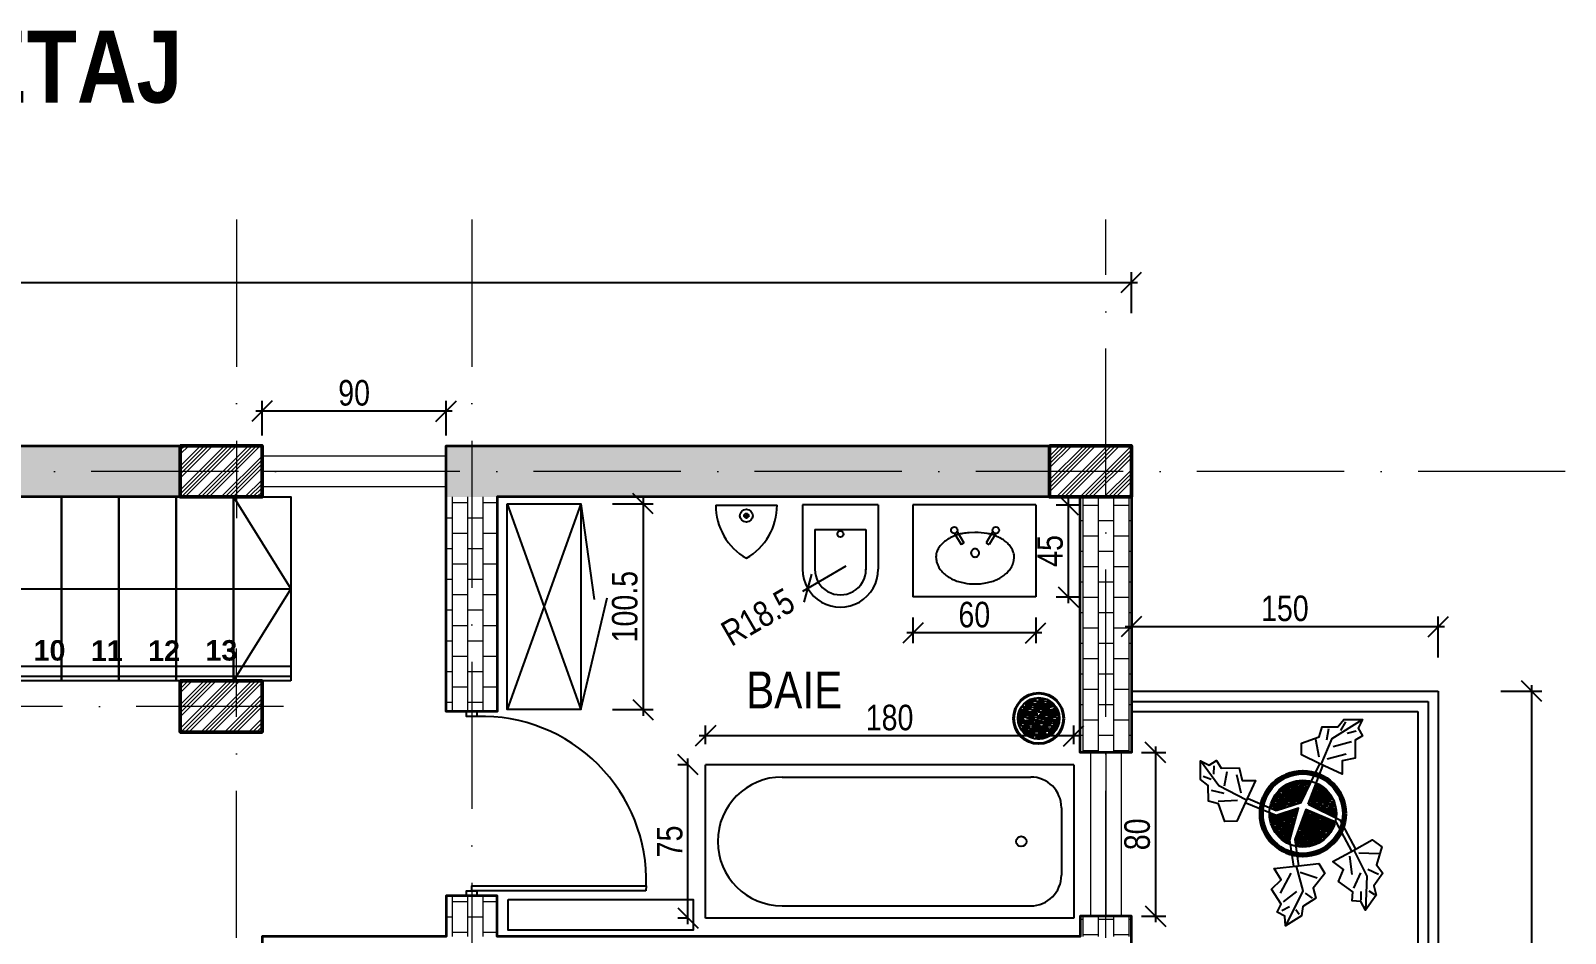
# Model space of a CAD drawing. Header units: centimetres. Extents: x 6698 to 10788, y -16856 to -14452.
# Drawn here: x 7591 to 8341, y -16313 to -15872 of the extents above; entities that cross this region are included whole.
import ezdxf

# ---------------------------------------------------------------- set-up
doc = ezdxf.new("R2010")
doc.units = ezdxf.units.CM
doc.header["$MEASUREMENT"] = 0
doc.linetypes.add('ACAD_ISO10W100', pattern=[18, 12, -3, 0, -3])
doc.layers.get('Defpoints').update_dxf_attribs({"color": 3, "lineweight": 50})
for name, color, linetype, lineweight in [('axe', 1, 'ACAD_ISO10W100', 15), ('balcon', 4, 'Continuous', 20), ('caramida', 20, 'Continuous', 35), ('cotare', 64, 'Continuous', 20), ('ferestre', 140, 'Continuous', 9), ('hasura', 252, 'Continuous', 9), ('mobilier baie', 141, 'Continuous', 25), ('mobilier birou', 181, 'Continuous', 25), ('scara', 133, 'Continuous', 25), ('stalp', 5, 'Continuous', 50), ('text', 7, 'Continuous', 30), ('usa', 23, 'Continuous', 15)]:
    doc.layers.add(name, color=color, linetype=linetype, lineweight=lineweight)
doc.layers.add('plante', color=102, linetype='Continuous')
doc.styles.add('arial dan', font='arial.ttf', dxfattribs={"width": 0.8})
doc.styles.add('arial narow', font='ARIALN.TTF')
doc.styles.get("Standard").update_dxf_attribs({"font": 'arial.ttf'})
doc.dimstyles.new('1la50', dxfattribs={"dimtxt": 12.5, "dimasz": 10, "dimexe": 5, "dimexo": 10, "dimgap": 2.5, "dimtad": 1, "dimdec": 1, "dimrnd": 0.5, "dimzin": 12, "dimdsep": 46, "dimtxsty": 'arial dan', "dimblk": 'OBLIQUE', "dimcen": 3, "dimdle": 3, "dimclrd": 256, "dimclre": 256, "dimclrt": 256, "dimadec": 0, "dimazin": 0, "dimtfac": 0.433333, "dimtdec": 1, "dimtmove": 2, "dimatfit": 2, "dimldrblk": 'OPEN30', "dimfxl": 15, "dimfxlon": 1, "dimtolj": 1, "dimtzin": 0, "dimarcsym": 0})

# ---------------------------------------------------------------- blocks, each defined once
blk = doc.blocks.new('cada')
at = {"layer": 'mobilier baie'}
for p, q in [((10292.88, -13341.79), (10292.88, -13266.79)), ((10472.88, -13266.79), (10292.88, -13266.79)), ((10472.88, -13266.79), (10472.88, -13341.79)), ((10330.38, -13272.79), (10451.88, -13272.79)), ((10466.88, -13287.79), (10466.88, -13320.79)), ((10330.38, -13335.79), (10451.88, -13335.79)), ((10472.88, -13341.79), (10292.88, -13341.79))]:
    blk.add_line(p, q, dxfattribs=at)
blk.add_circle((10447.29, -13304.29), 2.5, dxfattribs=at)
for centre, radius, start, end in [((10330.38, -13304.29), 31.5, 90, 270), ((10451.88, -13287.79), 15, 0, 90), ((10451.88, -13320.79), 15, 270, 0)]:
    blk.add_arc(centre, radius, start, end, dxfattribs=at)
blk = doc.blocks.new('usa 90cm')
at = {"layer": 'usa', "lineweight": 25}
for points in [[(0, -5.13), (-2.34, -5.13), (-2.34, 0), (0, 0)], [(-87.66, -5.13), (-90, -5.13), (-90, 0), (-87.66, 0)], [(-87.66, -87.65), (-87.66, -2.57), (-85.14, -2.57), (-85.14, -87.77)]]:
    blk.add_lwpolyline(points, close=True, dxfattribs=at)
blk.add_arc((-82.81, -7.42), 80.51, 268.34574, 1.62651, dxfattribs=at)
blk = doc.blocks.new('wc')
at = {"layer": 'mobilier baie'}
for p, q in [((11423.4, -13271.86), (11386.4, -13271.86)), ((11386.4, -13271.86), (11386.4, -13303.36)), ((11423.4, -13271.86), (11423.4, -13303.36)), ((11392.4, -13283.86), (11392.4, -13303.37)), ((11392.4, -13283.86), (11417.4, -13283.86)), ((11417.4, -13283.86), (11417.4, -13303.55))]:
    blk.add_line(p, q, dxfattribs=at)
blk.add_circle((11404.9, -13286.11), 1.5, dxfattribs=at)
for radius in [18.5, 12.5]:
    blk.add_arc((11404.9, -13303.36), radius, 180, 0.00411, dxfattribs=at)
blk = doc.blocks.new('pisoar1')
blk.add_line((0, -15), (0, 15))
for centre, start, end in [((0, -15), 30, 90), ((0, 15), 270, 330)]:
    blk.add_arc(centre, 30, start, end)
blk = doc.blocks.new('pisoar')
at = {"layer": 'mobilier baie'}
for p, q in [((10641.91, -13246.17), (10643.91, -13246.17)), ((10642.91, -13247.17), (10642.91, -13245.17))]:
    blk.add_line(p, q, dxfattribs=at)
for radius in [3.13, 1.13]:
    blk.add_circle((10642.91, -13246.17), radius, dxfattribs=at)
at = {"layer": 'mobilier baie', "linetype": 'Continuous'}
blk.add_blockref('pisoar1', (10637.75, -13246.17), dxfattribs=at)
blk = doc.blocks.new('dulap baie')
at = {"layer": 'mobilier baie'}
for p, q in [((10196.02, -13139.15), (10232.02, -13239.82)), ((10232.02, -13139.15), (10196.02, -13239.82)), ((10232.02, -13139.15), (10238.39, -13186.02)), ((10232.02, -13239.82), (10244.84, -13185.17))]:
    blk.add_line(p, q, dxfattribs=at)
blk.add_lwpolyline([(10196.02, -13139.15), (10232.02, -13139.15), (10232.02, -13239.82), (10196.02, -13239.82)], close=True, dxfattribs=at)
blk = doc.blocks.new('chiuveta')
at = {"layer": 'mobilier baie'}
for p, q in [((8282.2, -16268.97), (8222.2, -16268.97)), ((8222.2, -16268.97), (8222.2, -16313.97)), ((8282.2, -16268.97), (8282.2, -16313.97)), ((8242.48, -16282.88), (8245.72, -16288.36)), ((8242.48, -16282.88), (8245.72, -16288.36)), ((8243.83, -16282.03), (8247.09, -16287.55)), ((8243.83, -16282.03), (8247.09, -16287.55)), ((8261.3, -16282.03), (8258.04, -16287.55)), ((8261.3, -16282.03), (8258.04, -16287.55)), ((8262.66, -16282.88), (8259.42, -16288.36)), ((8262.66, -16282.88), (8259.42, -16288.36)), ((8247.09, -16287.55), (8245.72, -16288.36)), ((8247.09, -16287.55), (8245.72, -16288.36)), ((8258.04, -16287.55), (8259.42, -16288.36)), ((8258.04, -16287.55), (8259.42, -16288.36)), ((8282.2, -16313.97), (8222.2, -16313.97))]:
    blk.add_line(p, q, dxfattribs=at)
for points in [[(8257.87, -16307.11, 0.02503), (8260.73, -16306.39, 0.032621), (8263.49, -16305.35, 0.040035), (8265.66, -16304.14, 0.035303), (8267.61, -16302.64, 0.038321), (8269.2, -16300.98, 0.054379), (8270.51, -16298.99, 0.054586), (8271.36, -16296.77, 0.060889), (8271.68, -16294.39, 0.075785), (8271.38, -16292.3, 0.060002), (8270.57, -16290.45, 0.046948), (8269.17, -16288.51, 0.043635), (8267.45, -16286.86, 0.038584), (8265.29, -16285.38, 0.028735), (8262.99, -16284.22, 0.031893), (8260.77, -16283.43, 0.027941), (8258.5, -16282.91, 0.042673), (8252.53, -16282.41), (8249.63, -16282.53, 0.021447), (8246.64, -16282.91, 0.027941), (8244.37, -16283.43, 0.031893), (8242.15, -16284.22, 0.028735), (8239.85, -16285.38, 0.038584), (8237.68, -16286.86, 0.043635), (8235.96, -16288.51, 0.046948), (8234.56, -16290.45, 0.060002), (8233.76, -16292.3, 0.075785), (8233.46, -16294.39, 0.060889), (8233.78, -16296.77, 0.054586), (8234.63, -16298.99, 0.054379), (8235.93, -16300.98, 0.038321), (8237.53, -16302.64, 0.035303), (8239.48, -16304.14, 0.040035), (8241.65, -16305.35, 0.032621), (8244.41, -16306.39, 0.024635), (8247.22, -16307.1, 0.053768), (8252.62, -16307.59), (8255.27, -16307.48)], [(8257.87, -16307.11, 0.02503), (8260.73, -16306.39, 0.032621), (8263.49, -16305.35, 0.040035), (8265.66, -16304.14, 0.035303), (8267.61, -16302.64, 0.038321), (8269.2, -16300.98, 0.054379), (8270.51, -16298.99, 0.054586), (8271.36, -16296.77, 0.060889), (8271.68, -16294.39, 0.075785), (8271.38, -16292.3, 0.060002), (8270.57, -16290.45, 0.046948), (8269.17, -16288.51, 0.043635), (8267.45, -16286.86, 0.038584), (8265.29, -16285.38, 0.028735), (8262.99, -16284.22, 0.031893), (8260.77, -16283.43, 0.027941), (8258.5, -16282.91, 0.042673), (8252.53, -16282.41), (8249.63, -16282.53, 0.021447), (8246.64, -16282.91, 0.027941), (8244.37, -16283.43, 0.031893), (8242.15, -16284.22, 0.028735), (8239.85, -16285.38, 0.038584), (8237.68, -16286.86, 0.043635), (8235.96, -16288.51, 0.046948), (8234.56, -16290.45, 0.060002), (8233.76, -16292.3, 0.075785), (8233.46, -16294.39, 0.060889), (8233.78, -16296.77, 0.054586), (8234.63, -16298.99, 0.054379), (8235.93, -16300.98, 0.038321), (8237.53, -16302.64, 0.035303), (8239.48, -16304.14, 0.040035), (8241.65, -16305.35, 0.032621), (8244.41, -16306.39, 0.024635), (8247.22, -16307.1, 0.053768), (8252.62, -16307.59), (8255.27, -16307.48)], [(8252.57, -16294.45, 0.414221), (8254.57, -16292.45, 0.414221), (8252.57, -16290.45, 0.414221), (8250.57, -16292.45, 0.414221)], [(8252.57, -16294.45, 0.414221), (8254.57, -16292.45, 0.414221), (8252.57, -16290.45, 0.414221), (8250.57, -16292.45, 0.414221)]]:
    blk.add_lwpolyline(points, format="xyb", close=True, dxfattribs=at)
for centre in [(8242.42, -16281.28), (8242.42, -16281.28), (8262.72, -16281.28), (8262.72, -16281.28)]:
    blk.add_circle(centre, 1.6, dxfattribs=at)
blk = doc.blocks.new('_Oblique')
at = {"color": 0, "linetype": 'ByBlock', "lineweight": -2}
blk.add_line((-0.5, -0.5), (0.5, 0.5), dxfattribs=at)
blk = doc.blocks.new('*D1444')
at = {"layer": 'cotare', "lineweight": -2, "transparency": 16777216}
for p, q in [((6849.06, -16010.15), (6849.06, -15990.15)), ((8129.06, -16010.15), (8129.06, -15990.15)), ((6846.06, -15995.15), (8132.06, -15995.15))]:
    blk.add_line(p, q, dxfattribs=at)
at = {"layer": 'Defpoints', "color": 0, "transparency": 16777216}
for p in [(8129.06, -15995.15), (6849.06, -16075.05), (8129.06, -16075.05)]:
    blk.add_point(p, dxfattribs=at)
at = {"layer": 'cotare', "lineweight": -2, "transparency": 16777216, "xscale": 10, "yscale": 10, "zscale": 10, "rotation": 180}
blk.add_blockref('_Oblique', (6849.06, -15995.15), dxfattribs=at)
at = {"layer": 'cotare', "lineweight": -2, "transparency": 16777216, "xscale": 10, "yscale": 10, "zscale": 10}
blk.add_blockref('_Oblique', (8129.06, -15995.15), dxfattribs=at)
at = {"layer": 'cotare', "transparency": 16777216, "insert": (7489.06, -15986.27), "char_height": 12.5, "attachment_point": 5, "style": 'arial dan'}
blk.add_mtext('\\A1;1280', dxfattribs=at)
blk = doc.blocks.new('_Open30')
at = {"color": 0, "linetype": 'ByBlock', "lineweight": -2}
for p, q in [((-1, 0.268), (0, 0)), ((0, 0), (-1, -0.268)), ((0, 0), (-1, 0))]:
    blk.add_line(p, q, dxfattribs=at)
blk = doc.blocks.new('ficus')
at = {"layer": 'hasura'}
h = blk.add_hatch(dxfattribs=at)
h.set_pattern_fill('AR-RROOF', color=256)
h.set_pattern_definition([(0, (-8727.9645, 17277.4161), (2.2, 1), [15, -2, 5, -1]), (0, (-8726.6345, 17277.9161), (-1, 1.33), [3, -0.33, 6, -0.75]), (0, (-8727.4645, 17278.2661), (5.2, 0.67), [8, -1.4, 4, -1])])
h.paths.add_polyline_path([(23.1, -7.6, 0.032479), (23.2, -4.6, 0.297669), (9.3, 16.7), (3.6, 2)])
h.paths.add_polyline_path([(22.5, -10.3), (2, -1.8), (-5.5, -22.5), (-4.8, -27.4, 0.40233)])
h.paths.add_polyline_path([(-1.1, 3.1), (5.9, 17.9, 0.438118), (-23, -0.5), (-18.5, -2.3)])
h.paths.add_polyline_path([(-3, -0.7), (-18.7, -5.8), (-23.3, -3.9, 0.007365), (-23.3, -4.6, 0.307463), (-8.6, -26.2), (-9.1, -23)])
at = {"layer": 'plante'}
for p, q in [((-71.4, 32.1), (-71.4, 32.2)), ((-61.9, 23), (-61.7, 28.6)), ((-54.6, 14.8), (-52.8, 24.8)), ((-43, 9.6), (-45.9, 22.5)), ((3.6, 2), (14, 28.8)), ((14, 28.8), (14.2, 29.1)), ((-63.8, 19.2), (-69.4, 21.3)), ((-54.8, 9.4), (-63.6, 11.5)), ((-45.5, 4.6), (-59, 3.8)), ((-38.2, 5.9), (-38.6, 6.1)), ((-18.5, -2.3), (-1.1, 3.1)), ((35.5, -30), (35.5, -30)), ((-4.6, -41.1), (-4.6, -41.1)), ((-8.3, -46.1), (-15.7, -60.1)), ((-2, -45.3), (10, -49.3)), ((-4.5, -58.8), (-13.7, -66.1)), ((1.5, -60.1), (6.5, -63.6)), ((-9.3, -69.6), (-14.7, -72.4)), ((-4.9, -71.3), (-2.6, -74.6)), ((43.5, -71.8), (43.5, -71.9)), ((-12, -82.8), (-12, -82.8))]:
    blk.add_line(p, q, dxfattribs=at)
for points in [[(11.8, 30.2), (-0.9, 36.3), (-0.9, 44.6), (11.4, 48.8), (13.5, 55.8), (24.3, 55.8), (28.5, 61), (41.6, 61), (38.5, 54.9), (41.6, 49.7), (36.3, 46.5), (36.3, 34), (27.3, 32.1), (27.3, 22.8), (11.8, 30.2)], [(12.8, 29.6), (20.4, 47.7), (41.6, 60.9)], [(17.8, 54.4), (16.5, 46.5)], [(26.5, 53.3), (29.9, 59.4)], [(11.4, 34.8), (9, 47.1)], [(21.1, 42.1), (33.9, 45.6)], [(37, 52.9), (30.9, 51.2)], [(-40.1, 2.9), (-45.9, -9.9), (-54.3, -10.1), (-58.7, 2.2), (-65.7, 4.2), (-65.9, 15), (-71.2, 19.1), (-71.4, 32.2), (-65.3, 29.1), (-60.1, 32.4), (-56.8, 27.1), (-44.3, 27.4), (-42.2, 18.4), (-33, 18.6), (-40.1, 2.9)], [(-39.3, 4.7), (-58.6, 14.7), (-71.4, 32.1)], [(30.1, 36.8), (16.9, 33.3)], [(-1.1, 3.1), (11.8, 30.2)], [(-6.3, -41.3), (-9.1, -23), (-3, -0.7), (-18.7, -5.8), (-40.1, 2.9)], [(-38.2, 5.9), (-18.5, -2.3)], [(3.6, 2), (25.7, -8.9), (36.7, -29.3)], [(34.2, -30.7), (23.4, -10.7), (2, -1.8), (-5.5, -22.5), (-3, -40.9)], [(36, -29.7), (48.3, -22.9), (55.1, -27.8), (51.3, -40.3), (55.7, -46.1), (49.4, -54.8), (51.1, -61.3), (43.5, -71.9), (40.4, -65.8), (34.3, -65.3), (34.8, -59.1), (24.7, -51.8), (28.4, -43.4), (20.9, -37.9), (36, -29.7)], [(35.5, -30), (44.6, -48.2), (43.5, -71.8)], [(-3, -40.9), (11, -39.3), (15.4, -46.4), (7.1, -56.5), (9.1, -63.5), (-0.1, -69.3), (-0.9, -75.9), (-12, -82.8), (-12.6, -76), (-18, -73.2), (-15.2, -67.7), (-21.8, -57.1), (-15.2, -50.7), (-20.1, -42.9), (-3, -40.9)], [(-4.6, -41.1), (0, -58.4), (-12, -82.8)], [(32.5, -34.3), (34.2, -47)], [(52.9, -32.6), (39, -32.2)], [(35.4, -56.5), (40.4, -45.9)], [(45.2, -43.3), (52.6, -46.8)], [(40.4, -58.8), (40.4, -64.9)], [(50.2, -61.1), (46.2, -58.5)]]:
    blk.add_lwpolyline(points, dxfattribs=at)
for radius in [28.9, 23.3]:
    blk.add_circle((0, -4.6), radius, dxfattribs=at)
at = {"layer": 'plante', "lineweight": 70}
blk.add_circle((0, -4.6), 28.9, dxfattribs=at)
blk = doc.blocks.new('cos gunoi')
at = {"layer": 'hasura', "transparency": 33554623}
h = blk.add_hatch(dxfattribs=at)
h.set_pattern_fill('AR-RROOF', color=256)
h.set_pattern_definition([(0, (-6934.0968, 17507.0821), (2.2, 1), [15, -2, 5, -1]), (0, (-6932.7668, 17507.582), (-1, 1.33), [3, -0.33, 6, -0.75]), (0, (-6933.59676, 17507.93206), (5.2, 0.67), [8, -1.4, 4, -1])])
h.paths.add_polyline_path([(10.18, 0, 1), (-10.18, 0, 1)])
at = {"layer": 'mobilier baie', "lineweight": 40}
blk.add_circle((0, 0), 12.29, dxfattribs=at)
at = {"layer": 'mobilier baie'}
blk.add_circle((0, 0), 10.18, dxfattribs=at)
blk = doc.blocks.new('fereastra baie')
at = {"layer": 'ferestre'}
for p, q in [((-7.5, 0), (-7.5, -80)), ((-7.5, 0), (7.5, 0)), ((0, 0), (0, -80)), ((7.5, 0), (7.5, -80)), ((-7.5, -80), (7.5, -80))]:
    blk.add_line(p, q, dxfattribs=at)
blk = doc.blocks.new('fereastra hol etaj 1')
at = {"layer": 'ferestre'}
for p, q in [((7826.99, -17127.26), (7736.99, -17127.26)), ((7736.99, -17127.26), (7736.99, -17142.26)), ((7826.99, -17127.26), (7826.99, -17142.26)), ((7826.99, -17134.76), (7736.99, -17134.76)), ((7826.99, -17142.26), (7736.99, -17142.26))]:
    blk.add_line(p, q, dxfattribs=at)
blk = doc.blocks.new('scara cu balustrada')
at = {"layer": 'scara'}
for points in [[(28, -90), (0, -90), (0, 0), (28, 0), (28, -90)], [(56, -90), (28, -90), (28, 0), (56, 0), (56, -90)], [(84, -90), (56, -90), (56, 0), (84, 0), (84, -90)], [(336, 0), (364, -45), (336, -90)], [(112, -90), (84, -90), (84, 0), (112, 0), (112, -90)], [(140, -90), (112, -90), (112, 0), (140, 0), (140, -90)], [(168, -90), (140, -90), (140, 0), (168, 0), (168, -90)], [(196, -90), (168, -90), (168, 0), (196, 0), (196, -90)], [(224, -90), (196, -90), (196, 0), (224, 0), (224, -90)], [(252, -90), (224, -90), (224, 0), (252, 0), (252, -90)], [(280, -90), (252, -90), (252, 0), (280, 0), (280, -90)], [(308, -90), (280, -90), (280, 0), (308, 0), (308, -90)], [(336, -90), (308, -90), (308, 0), (336, 0), (336, -90)], [(364, -90), (336, -90), (336, 0), (364, 0), (364, -90)], [(0, -45), (364, -45)], [(364, -82.96), (-5.53, -82.96), (-5.53, -87.59), (364, -87.59)]]:
    blk.add_lwpolyline(points, dxfattribs=at)
blk.add_circle((0, -45), 7.81, dxfattribs=at)
blk = doc.blocks.new('stalp beton')
at = {"layer": 'hasura'}
h = blk.add_hatch(dxfattribs=at)
h.set_pattern_fill('ANSI34', color=256, scale=11)
h.set_pattern_definition([(45, (-9421.124, 13347.162), (-5.833631, 5.833631), []), (45, (-9419.179, 13347.162), (-5.833631, 5.833631), []), (45, (-9417.235, 13347.162), (-5.833631, 5.833631), []), (45, (-9415.29, 13347.162), (-5.833631, 5.833631), [])])
h.paths.add_polyline_path([(40, 0), (0, 0), (0, -25), (40, -25)])
at = {"layer": 'stalp'}
blk.add_lwpolyline([(0, 0), (40, 0), (40, -25), (0, -25)], close=True, dxfattribs=at)
blk = doc.blocks.new('*D1554')
at = {"layer": 'cotare', "lineweight": -2, "transparency": 16777216}
for p, q in [((7704.06, -16070.05), (7704.06, -16053.1)), ((7794.06, -16070.05), (7794.06, -16053.1)), ((7797.06, -16058.1), (7701.06, -16058.1))]:
    blk.add_line(p, q, dxfattribs=at)
at = {"layer": 'Defpoints', "color": 0, "transparency": 16777216}
for p in [(7704.06, -16058.1), (7704.06, -16080.05), (7794.06, -16080.05)]:
    blk.add_point(p, dxfattribs=at)
at = {"layer": 'cotare', "lineweight": -2, "transparency": 16777216, "xscale": 10, "yscale": 10, "zscale": 10, "rotation": 180}
blk.add_blockref('_Oblique', (7704.06, -16058.1), dxfattribs=at)
at = {"layer": 'cotare', "lineweight": -2, "transparency": 16777216, "xscale": 10, "yscale": 10, "zscale": 10}
blk.add_blockref('_Oblique', (7794.06, -16058.1), dxfattribs=at)
at = {"layer": 'cotare', "transparency": 16777216, "insert": (7749.06, -16049.21), "char_height": 12.5, "attachment_point": 5, "style": 'arial dan'}
blk.add_mtext('\\A1;90', dxfattribs=at)
blk = doc.blocks.new('*D1555')
at = {"layer": 'cotare', "lineweight": -2, "transparency": 16777216}
for p, q in [((8134.06, -16225.05), (8145.8, -16225.05)), ((8140.8, -16222.05), (8140.8, -16308.05)), ((8134.06, -16305.05), (8145.8, -16305.05))]:
    blk.add_line(p, q, dxfattribs=at)
at = {"layer": 'Defpoints', "color": 0, "transparency": 16777216}
for p in [(8124.06, -16225.05), (8124.06, -16305.05), (8140.8, -16305.05)]:
    blk.add_point(p, dxfattribs=at)
at = {"layer": 'cotare', "lineweight": -2, "transparency": 16777216, "xscale": 10, "yscale": 10, "zscale": 10}
for p, rotation in [((8140.8, -16225.05), 90), ((8140.8, -16305.05), 270)]:
    blk.add_blockref('_Oblique', p, dxfattribs=dict(at, rotation=rotation))
at = {"layer": 'cotare', "transparency": 16777216, "insert": (8131.91, -16265.05), "char_height": 12.5, "attachment_point": 5, "rotation": 90, "style": 'arial dan'}
blk.add_mtext('\\A1;80', dxfattribs=at)
blk = doc.blocks.new('*D1556')
at = {"layer": 'cotare', "lineweight": -2, "transparency": 16777216}
for p, q in [((7920.82, -16221.01), (7920.82, -16211.88)), ((8100.82, -16221.01), (8100.82, -16211.88)), ((8103.82, -16216.88), (7917.82, -16216.88))]:
    blk.add_line(p, q, dxfattribs=at)
at = {"layer": 'Defpoints', "color": 0, "transparency": 16777216}
for p in [(7920.82, -16216.88), (7920.82, -16231.01), (8100.82, -16231.01)]:
    blk.add_point(p, dxfattribs=at)
at = {"layer": 'cotare', "lineweight": -2, "transparency": 16777216, "xscale": 10, "yscale": 10, "zscale": 10, "rotation": 180}
blk.add_blockref('_Oblique', (7920.82, -16216.88), dxfattribs=at)
at = {"layer": 'cotare', "lineweight": -2, "transparency": 16777216, "xscale": 10, "yscale": 10, "zscale": 10}
blk.add_blockref('_Oblique', (8100.82, -16216.88), dxfattribs=at)
at = {"layer": 'cotare', "transparency": 16777216, "insert": (8010.82, -16208), "char_height": 12.5, "attachment_point": 5, "style": 'arial dan'}
blk.add_mtext('\\A1;180', dxfattribs=at)
blk = doc.blocks.new('*D1557')
at = {"layer": 'cotare', "lineweight": -2, "transparency": 16777216}
for p, q in [((7912.25, -16231.01), (7907.25, -16231.01)), ((7912.25, -16309.01), (7912.25, -16228.01)), ((7912.25, -16306.01), (7907.25, -16306.01))]:
    blk.add_line(p, q, dxfattribs=at)
at = {"layer": 'Defpoints', "color": 0, "transparency": 16777216}
for p in [(7912.25, -16231.01), (7920.82, -16231.01), (7920.82, -16306.01)]:
    blk.add_point(p, dxfattribs=at)
at = {"layer": 'cotare', "lineweight": -2, "transparency": 16777216, "xscale": 10, "yscale": 10, "zscale": 10}
for p, rotation in [((7912.25, -16231.01), 90), ((7912.25, -16306.01), 270)]:
    blk.add_blockref('_Oblique', p, dxfattribs=dict(at, rotation=rotation))
at = {"layer": 'cotare', "transparency": 16777216, "insert": (7903.39, -16268.51), "char_height": 12.5, "attachment_point": 5, "rotation": 90, "style": 'arial dan'}
blk.add_mtext('\\A1;75', dxfattribs=at)
blk = doc.blocks.new('*D1558')
at = {"layer": 'cotare', "lineweight": -2, "transparency": 16777216}
for p, q in [((8022.25, -16158.96), (8022.25, -16171.55)), ((8082.25, -16158.96), (8082.25, -16171.55)), ((8085.25, -16166.55), (8019.25, -16166.55))]:
    blk.add_line(p, q, dxfattribs=at)
at = {"layer": 'Defpoints', "color": 0, "transparency": 16777216}
for p in [(8022.25, -16148.96), (8082.25, -16148.96), (8022.25, -16166.55)]:
    blk.add_point(p, dxfattribs=at)
at = {"layer": 'cotare', "lineweight": -2, "transparency": 16777216, "xscale": 10, "yscale": 10, "zscale": 10}
for p, rotation in [((8022.25, -16166.55), 179.9999803974443), ((8082.25, -16166.55), 359.9999803974443)]:
    blk.add_blockref('_Oblique', p, dxfattribs=dict(at, rotation=rotation))
at = {"layer": 'cotare', "transparency": 16777216, "insert": (8052.25, -16157.66), "char_height": 12.5, "attachment_point": 5, "rotation": 359.99998, "style": 'arial dan'}
blk.add_mtext('\\A1;60', dxfattribs=at)
blk = doc.blocks.new('*D1559')
at = {"layer": 'cotare', "lineweight": -2, "transparency": 16777216}
for p, q in [((8092.25, -16103.96), (8103.19, -16103.96)), ((8098.19, -16100.96), (8098.19, -16151.96)), ((8092.25, -16148.96), (8103.19, -16148.96))]:
    blk.add_line(p, q, dxfattribs=at)
at = {"layer": 'Defpoints', "color": 0, "transparency": 16777216}
for p in [(8082.25, -16103.96), (8082.25, -16148.96), (8098.19, -16148.96)]:
    blk.add_point(p, dxfattribs=at)
at = {"layer": 'cotare', "lineweight": -2, "transparency": 16777216, "xscale": 10, "yscale": 10, "zscale": 10}
for p, rotation in [((8098.19, -16103.96), 90), ((8098.19, -16148.96), 270)]:
    blk.add_blockref('_Oblique', p, dxfattribs=dict(at, rotation=rotation))
at = {"layer": 'cotare', "transparency": 16777216, "insert": (8089.33, -16126.46), "char_height": 12.5, "attachment_point": 5, "rotation": 90, "style": 'arial dan'}
blk.add_mtext('\\A1;45', dxfattribs=at)
blk = doc.blocks.new('*D1560')
at = {"layer": 'cotare', "lineweight": -2, "transparency": 16777216}
blk.add_line((7989.39, -16133.93), (7968.19, -16146.22), dxfattribs=at)
at = {"layer": 'Defpoints', "color": 0, "transparency": 16777216}
for p in [(7986.79, -16135.44), (7970.78, -16144.71)]:
    blk.add_point(p, dxfattribs=at)
at = {"layer": 'cotare', "lineweight": -2, "transparency": 16777216, "xscale": 10, "yscale": 10, "zscale": 10, "rotation": 210.0869689815785}
blk.add_blockref('_Oblique', (7970.78, -16144.71), dxfattribs=at)
at = {"layer": 'cotare', "transparency": 16777216, "insert": (7946.47, -16158.8), "char_height": 12.5, "attachment_point": 5, "rotation": 30.08697, "style": 'arial dan'}
blk.add_mtext('\\A1;R18.5', dxfattribs=at)
blk = doc.blocks.new('*D1561')
at = {"layer": 'cotare', "lineweight": -2, "transparency": 16777216}
for p, q in [((7875.3, -16103.38), (7895.3, -16103.38)), ((7890.3, -16100.38), (7890.3, -16207.05)), ((7875.3, -16204.05), (7895.3, -16204.05))]:
    blk.add_line(p, q, dxfattribs=at)
at = {"layer": 'Defpoints', "color": 0, "transparency": 16777216}
for p in [(7859.96, -16103.38), (7859.96, -16204.05), (7890.3, -16204.05)]:
    blk.add_point(p, dxfattribs=at)
at = {"layer": 'cotare', "lineweight": -2, "transparency": 16777216, "xscale": 10, "yscale": 10, "zscale": 10}
for p, rotation in [((7890.3, -16103.38), 90), ((7890.3, -16204.05), 270)]:
    blk.add_blockref('_Oblique', p, dxfattribs=dict(at, rotation=rotation))
at = {"layer": 'cotare', "transparency": 16777216, "insert": (7881.42, -16153.71), "char_height": 12.5, "attachment_point": 5, "rotation": 90, "style": 'arial dan'}
blk.add_mtext('\\A1;100.5', dxfattribs=at)
blk = doc.blocks.new('*D1570')
at = {"layer": 'cotare', "lineweight": -2, "transparency": 16777216}
for p, q in [((8309.68, -16195.05), (8329.68, -16195.05)), ((8324.68, -16192.05), (8324.68, -16598.05)), ((8309.68, -16595.05), (8329.68, -16595.05))]:
    blk.add_line(p, q, dxfattribs=at)
at = {"layer": 'Defpoints', "color": 0, "transparency": 16777216}
for p in [(8279.06, -16195.05), (8279.06, -16595.05), (8324.68, -16595.05)]:
    blk.add_point(p, dxfattribs=at)
at = {"layer": 'cotare', "lineweight": -2, "transparency": 16777216, "xscale": 10, "yscale": 10, "zscale": 10}
for p, rotation in [((8324.68, -16195.05), 90), ((8324.68, -16595.05), 270)]:
    blk.add_blockref('_Oblique', p, dxfattribs=dict(at, rotation=rotation))
at = {"layer": 'cotare', "transparency": 16777216, "insert": (8315.8, -16395.05), "char_height": 12.5, "attachment_point": 5, "rotation": 90, "style": 'arial dan'}
blk.add_mtext('\\A1;400', dxfattribs=at)
blk = doc.blocks.new('*D1571')
at = {"layer": 'cotare', "lineweight": -2, "transparency": 16777216}
for p, q in [((8129.06, -16178.49), (8129.06, -16158.49)), ((8279.06, -16178.49), (8279.06, -16158.49)), ((8126.06, -16163.49), (8282.06, -16163.49))]:
    blk.add_line(p, q, dxfattribs=at)
at = {"layer": 'Defpoints', "color": 0, "transparency": 16777216}
for p in [(8279.06, -16163.49), (8129.06, -16195.05), (8279.06, -16195.05)]:
    blk.add_point(p, dxfattribs=at)
at = {"layer": 'cotare', "lineweight": -2, "transparency": 16777216, "xscale": 10, "yscale": 10, "zscale": 10, "rotation": 180}
blk.add_blockref('_Oblique', (8129.06, -16163.49), dxfattribs=at)
at = {"layer": 'cotare', "lineweight": -2, "transparency": 16777216, "xscale": 10, "yscale": 10, "zscale": 10}
blk.add_blockref('_Oblique', (8279.06, -16163.49), dxfattribs=at)
at = {"layer": 'cotare', "transparency": 16777216, "insert": (8204.06, -16154.6), "char_height": 12.5, "attachment_point": 5, "style": 'arial dan'}
blk.add_mtext('\\A1;150', dxfattribs=at)

msp = doc.modelspace()

# ---------------------------------------------------------------- hatches: boundary and pattern name
at = {"layer": 'hasura'}
h = msp.add_hatch(dxfattribs=at)
h.set_pattern_fill('BRICK', color=256, scale=30)
h.set_pattern_definition([(0, (-2372.063, -2964.2235), (0, 7.5), []), (90, (-2372.063, -2964.223), (-15, 9e-16), [7.5, -7.5]), (90, (-2364.563, -2964.223), (-15, 9e-16), [-7.5, 7.5])])
h.paths.add_polyline_path([(7664.06, -16075.05), (7549.06, -16075.05), (7549.06, -16087.55), (7664.06, -16087.55)])
h.paths.add_polyline_path([(7664.06, -16087.55), (7549.06, -16087.55), (7549.06, -16095.05), (7549.06, -16100.05), (7664.06, -16100.05)])
h.paths.add_polyline_path([(7806.56, -16075.05), (7794.06, -16075.05), (7794.06, -16087.55), (7806.56, -16087.55)])
h.paths.add_polyline_path([(7806.56, -16087.55), (7794.06, -16087.55), (7794.06, -16100.05), (7806.56, -16100.05)])
h.paths.add_polyline_path([(8089.06, -16075.05), (7806.56, -16075.05), (7806.56, -16087.55), (8089.06, -16087.55)])
h.paths.add_polyline_path([(8089.06, -16087.55), (7806.56, -16087.55), (7806.56, -16100.05), (7819.06, -16100.05), (8089.06, -16100.05)])
h.paths.add_polyline_path([(7001.22, -16075.05), (6889.06, -16075.05), (6889.06, -16087.55), (7001.22, -16086.3)])
h.paths.add_polyline_path([(7001.22, -16087.55), (6889.06, -16087.55), (6889.06, -16100.05), (7001.22, -16100.05)])
h.paths.add_polyline_path([(7001.22, -16075.05), (7001.22, -16086.3)], flags=17)
h.paths.add_polyline_path([(7001.22, -16087.55), (7001.22, -16100.05), (7424.06, -16100.05), (7001.22, -16100.05)])
h = msp.add_hatch(dxfattribs=at)
h.set_pattern_fill('BRICK', color=256, scale=30, angle=90)
h.set_pattern_definition([(90, (-32.9264, 89.49), (-7.5, 5e-16), []), (180, (-32.926, 89.49), (-2e-15, -15), [7.5, -7.5]), (180, (-32.926, 96.99), (-2e-15, -15), [-7.5, 7.5])])
h.paths.add_polyline_path([(7806.56, -16295.05), (7804, -16295.05), (7794.06, -16295.05), (7794.06, -16315.05), (7806.56, -16315.05)])
h.paths.add_polyline_path([(7819.06, -16295.05), (7806.56, -16295.05), (7806.56, -16315.05), (7819.06, -16315.05)])
h.paths.add_polyline_path([(7806.56, -16100.05), (7794.06, -16100.05), (7794.06, -16205.05), (7806.56, -16205.05)])
h.paths.add_polyline_path([(7819.06, -16100.05), (7806.56, -16100.05), (7806.56, -16205.05), (7809.13, -16205.05), (7819.06, -16205.05)])
h = msp.add_hatch(dxfattribs=at)
h.set_pattern_fill('BRICK', color=256, scale=30, angle=90)
h.set_pattern_definition([(90, (-2372.063, -2964.2235), (-7.5, 5e-16), []), (180, (-2372.063, -2964.223), (-2e-15, -15), [7.5, -7.5]), (180, (-2372.063, -2956.723), (-2e-15, -15), [-7.5, 7.5])])
h.paths.add_polyline_path([(8129.06, -16560.05), (8116.56, -16560.05), (8116.56, -16630.05), (8129.06, -16630.05)])
h.paths.add_polyline_path([(8116.56, -16560.05), (8109.06, -16560.05), (8104.06, -16560.05), (8104.06, -16630.05), (8116.56, -16630.05)])
h.paths.add_polyline_path([(8129.06, -16355.05), (8116.56, -16355.05), (8116.56, -16400.05), (8124.06, -16400.05), (8129.06, -16400.05)])
h.paths.add_polyline_path([(8116.56, -16355.05), (8104.06, -16355.05), (8104.06, -16400.05), (8116.56, -16400.05)])
h.paths.add_polyline_path([(8116.56, -16305.05), (8109.06, -16305.05), (8104.06, -16305.05), (8104.06, -16315.05), (8116.56, -16315.05)])
h.paths.add_polyline_path([(8129.06, -16305.05), (8116.56, -16305.05), (8116.56, -16315.05), (8129.06, -16315.05)])
h.paths.add_polyline_path([(8116.56, -16100.05), (8104.06, -16100.05), (8104.06, -16225.05), (8116.56, -16225.05)])
h.paths.add_polyline_path([(8129.06, -16100.05), (8116.56, -16100.05), (8116.56, -16225.05), (8124.06, -16225.05), (8129.06, -16225.05)])

# ---------------------------------------------------------------- linework, layer by layer
at = {"layer": 'axe', "linetype": 'ACAD_ISO10W100', "ltscale": 6}
for points in [[(7691.56, -15964.43), (7691.56, -16110.44)], [(7806.56, -15964.43), (7806.56, -16429.19)], [(8116.56, -16856.2), (8116.56, -15964.43)], [(8341.16, -16087.55), (6698.47, -16087.55)], [(7691.56, -16856.2), (7691.56, -16174.15)], [(7714.55, -16202.55), (6698.47, -16202.55)]]:
    msp.add_lwpolyline(points, dxfattribs=at)
at = {"layer": 'balcon', "lineweight": 25}
for p, q in [((8129.06, -16195.05), (8279.06, -16195.05)), ((8279.06, -16195.05), (8279.06, -16595.05)), ((8129.06, -16200.05), (8274.06, -16200.05)), ((8274.06, -16200.05), (8274.06, -16590.05)), ((8129.06, -16205.05), (8269.06, -16205.05)), ((8269.06, -16205.05), (8269.06, -16585.05))]:
    msp.add_line(p, q, dxfattribs=at)
at = {"layer": 'caramida'}
for points in [[(7549.06, -16075.05), (7664.06, -16075.05), (7664.06, -16100.05), (7549.06, -16100.05)], [(7794.06, -16100.05), (7794.06, -16100.05), (7794.06, -16075.05), (8129.06, -16075.05), (8129.06, -16225.05), (8104.06, -16225.05), (8104.06, -16100.05), (7819.06, -16100.05), (7819.06, -16205.05), (7794.06, -16205.05)]]:
    msp.add_lwpolyline(points, close=True, dxfattribs=at)
msp.add_lwpolyline([(8104.06, -16330.05), (8104.06, -16400.05), (8129.06, -16400.05), (8129.06, -16305.05), (8104.06, -16305.05), (8104.06, -16315.05), (7819.06, -16315.05), (7819.06, -16295.05), (7794.06, -16295.05), (7794.06, -16315.05), (7704.06, -16315.05), (7704.06, -16330.05), (7704.06, -16330.05)], dxfattribs=at)
at = {"layer": 'mobilier baie'}
msp.add_lwpolyline([(7824.31, -16296.89), (7914.76, -16296.89), (7914.76, -16311.86), (7824.31, -16311.86)], close=True, dxfattribs=at)

# ---------------------------------------------------------------- block references
at = {"layer": 'hasura'}
for name, p in [('stalp beton', (7664.06, -16075.05)), ('stalp beton', (8089.06, -16075.05)), ('fereastra hol etaj 1', (-32.93, 1047.21)), ('scara cu balustrada', (7354.06, -16100.05)), ('stalp beton', (7664.06, -16190.05)), ('fereastra baie', (8116.56, -16225.05))]:
    msp.add_blockref(name, p, dxfattribs=at)
at = {"layer": 'hasura', "xscale": 0.7019680515532273, "yscale": 0.7019680515532273, "zscale": 0.7019680515532273}
msp.add_blockref('ficus', (8212.87, -16251.7), dxfattribs=at)
at = {"layer": 'mobilier baie'}
for name, p in [('dulap baie', (-2372.06, -2964.22)), ('wc', (-3418.11, -2832.08)), ('cos gunoi', (8083.72, -16208.36)), ('cada', (-2372.06, -2964.22))]:
    msp.add_blockref(name, p, dxfattribs=at)
at = {"layer": 'mobilier baie', "rotation": 270}
msp.add_blockref('pisoar', (21186.98, -5466.31), dxfattribs=at)
at = {"layer": 'mobilier birou'}
msp.add_blockref('chiuveta', (-199.95, 165), dxfattribs=at)
at = {"layer": 'scara', "rotation": 90}
msp.add_blockref('usa 90cm', (7804, -16205.05), dxfattribs=at)

# ---------------------------------------------------------------- texts
at = {"layer": 'scara', "char_height": 10, "width": 315.5169, "attachment_point": 8, "line_spacing_factor": 0.85}
for s, insert in [('{\\fArial|b1|i0|c0|p34;10}', (7600.17, -16180.22)), ('{\\fArial|b1|i0|c0|p34;11}', (7628.17, -16180.22)), ('{\\fArial|b1|i0|c0|p34;12}', (7656.17, -16180.22)), ('{\\fArial|b1|i0|c0|p34;13}', (7684.17, -16180.22))]:
    msp.add_mtext(s, dxfattribs=dict(at, insert=insert))
at = {"layer": 'text', "insert": (7547.49, -15877.28), "char_height": 23.328, "attachment_point": 5, "line_spacing_factor": 0.7, "style": 'arial narow'}
msp.add_mtext('{\\fArial Narrow|b1|i0|c0|p34;\\W9.815;   \\W1;\\P\\H0.9877x;\\W9.938;   \\W1;\\P\\H1.528x;PLAN  ETAJ\\P\\H0.65411x;\\W9.938;   }', dxfattribs=at)
at = {"layer": 'text', "insert": (7964.18, -16185.43), "char_height": 18, "width": 354.4674, "attachment_point": 2, "line_spacing_factor": 0.85, "style": 'arial narow'}
msp.add_mtext('BAIE', dxfattribs=at)

# ---------------------------------------------------------------- dimensions: what is measured, and where the dimension line sits
at = {"layer": 'cotare'}
for base, p1, p2, picture, middle in [((8129.06, -15995.15), (6849.06, -16075.05), (8129.06, -16075.05), '*D1444', (7489.06, -15986.27)), ((7704.06, -16058.1), (7794.06, -16080.05), (7704.06, -16080.05), '*D1554', (7749.06, -16049.21)), ((8279.06, -16163.49), (8129.06, -16195.05), (8279.06, -16195.05), '*D1571', (8204.06, -16154.6)), ((7920.82, -16216.88), (8100.82, -16231.01), (7920.82, -16231.01), '*D1556', (8010.82, -16208))]:
    dim = msp.add_linear_dim(base=base, p1=p1, p2=p2, dimstyle='1la50', dxfattribs=at)
    dim.commit()
    dim.dimension.update_dxf_attribs({"geometry": picture, "text_midpoint": middle})
for base, p1, p2, picture, middle in [((7890.3, -16204.05), (7859.96, -16103.38), (7859.96, -16204.05), '*D1561', (7881.42, -16153.71)), ((8324.68, -16595.05), (8279.06, -16195.05), (8279.06, -16595.05), '*D1570', (8315.8, -16395.05)), ((7912.25, -16231.01), (7920.82, -16306.01), (7920.82, -16231.01), '*D1557', (7903.39, -16268.51)), ((8140.8, -16305.05), (8124.06, -16225.05), (8124.06, -16305.05), '*D1555', (8131.91, -16265.05))]:
    dim = msp.add_linear_dim(base=base, p1=p1, p2=p2, angle=90, dimstyle='1la50', dxfattribs=at)
    dim.commit()
    dim.dimension.update_dxf_attribs({"geometry": picture, "text_midpoint": middle})
for p1, p2, distance, picture, middle in [((8082.25, -16103.96), (8082.25, -16148.96), 15.94, '*D1559', (8089.33, -16126.46)), ((8082.25, -16148.96), (8022.25, -16148.96), 17.58, '*D1558', (8052.25, -16157.66))]:
    dim = msp.add_aligned_dim(p1=p1, p2=p2, distance=distance, dimstyle='1la50', dxfattribs=at)
    dim.commit()
    dim.dimension.update_dxf_attribs({"geometry": picture, "text_midpoint": middle})
dim = msp.add_radius_dim(center=(7986.79, -16135.44), mpoint=(7970.78, -16144.71), dimstyle='1la50', dxfattribs=at)
dim.commit()
dim.dimension.update_dxf_attribs({"geometry": '*D1560', "text_midpoint": (7946.47, -16158.8), "dimtype": 164})

doc.saveas('drawing.dxf')
